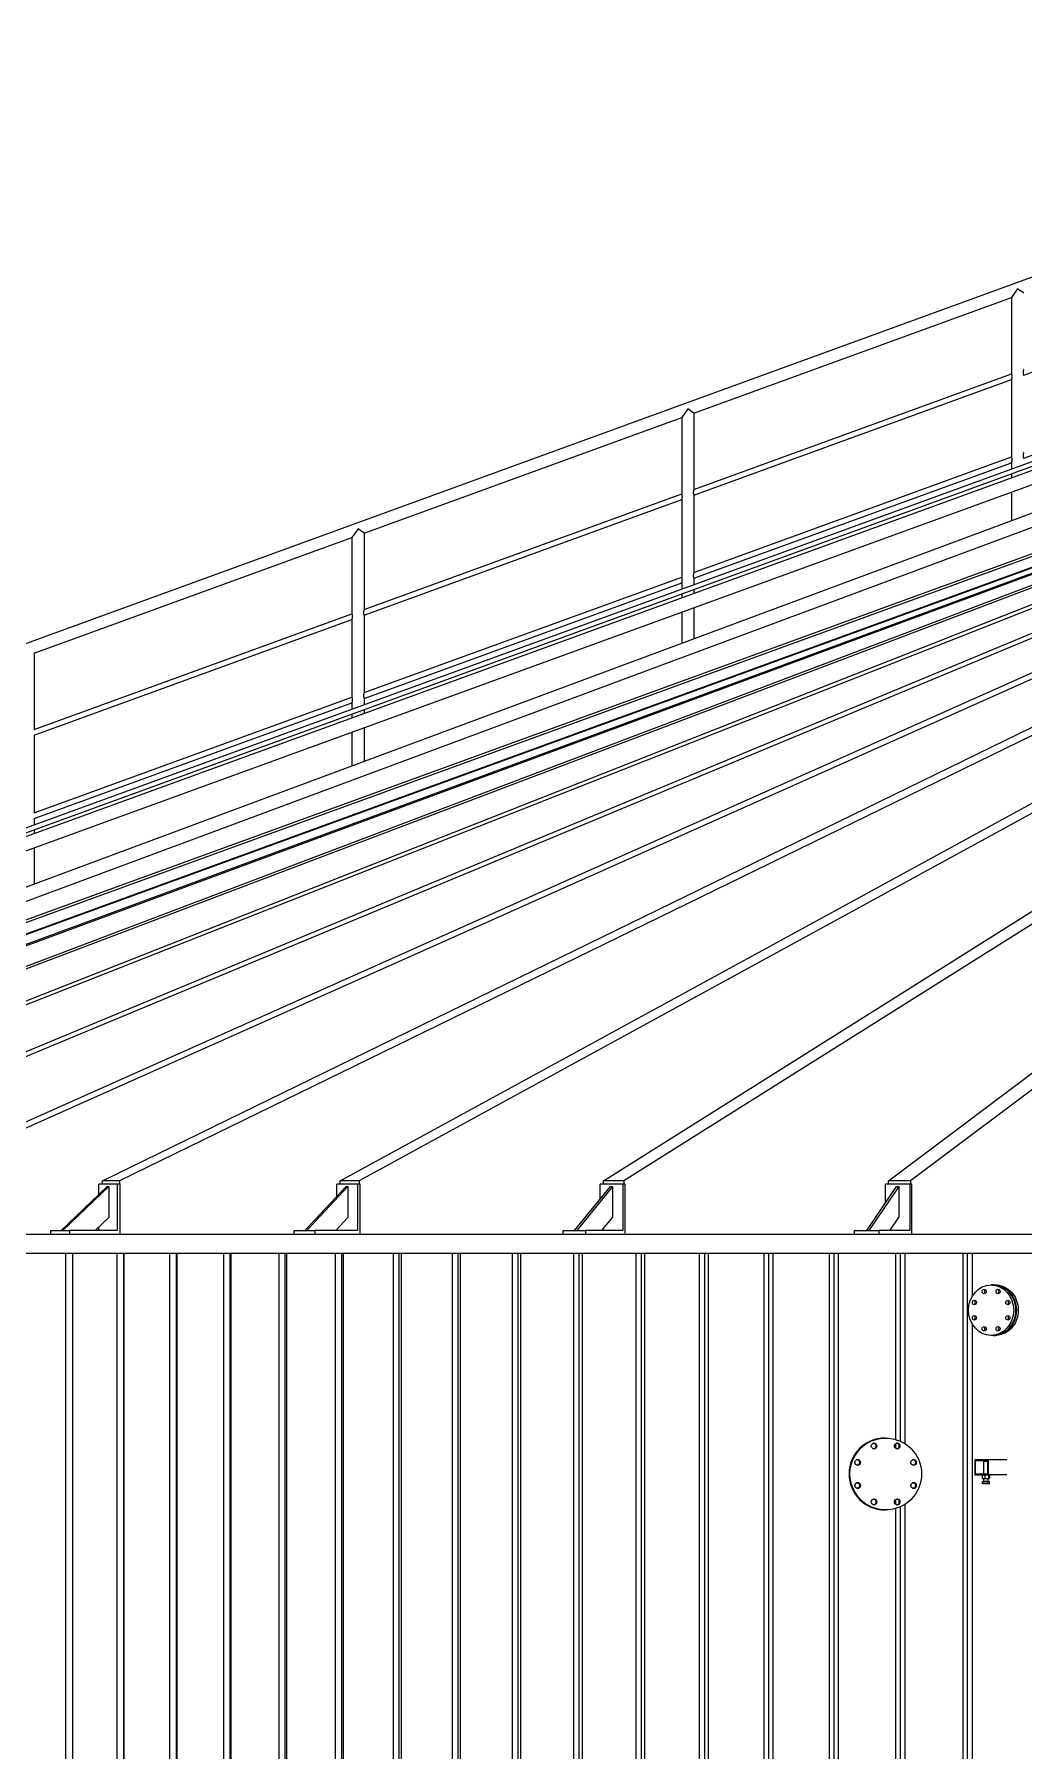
# Model space of a CAD drawing. Header units: millimetres. Extents: x 0 to 118900, y 0 to 84100.
# Drawn here: x 45974 to 49900, y 72588 to 79399 of the extents above; entities that cross this region are included whole.
import ezdxf

# ---------------------------------------------------------------- set-up
doc = ezdxf.new("R2010")
doc.units = ezdxf.units.MM
doc.header["$LTSCALE"] = 100
doc.layers.add('Visible', color=7, linetype='Continuous', lineweight=25)

msp = doc.modelspace()

# ---------------------------------------------------------------- linework, layer by layer
at = {"layer": 'Visible'}
for p, q in [((43269.68, 76010.34), (52579.65, 79398.89)), ((43572.42, 75388.32), (52658.96, 78695.55)), ((43578.58, 75371.4), (52703.4, 78692.57)), ((43674.33, 75391.35), (52493.15, 78601.14)), ((43692.8, 75340.61), (52511.61, 78550.4)), ((52574.05, 78479.47), (43611.89, 75149.54)), ((49900.36, 78046.67), (51160.93, 78505.48)), ((52574.05, 78422.93), (43611.89, 75093)), ((48591.49, 77895.92), (49852.06, 78354.73)), ((49876.21, 78389.22), (49852.06, 78354.73)), ((49852.06, 78354.73), (49852.06, 78051.76)), ((49900.36, 78372.31), (49876.21, 78389.22)), ((43611.89, 75037.91), (52567.91, 78297.63)), ((43611.89, 75027.27), (52573.12, 78288.89)), ((52579.07, 78248.44), (43611.89, 74979.53)), ((43611.89, 74979.51), (52579.07, 78248.44)), ((52579.56, 78246.58), (43611.89, 74977.46)), ((52597.37, 78211.97), (43721.16, 74849.85)), ((43723.1, 74968.86), (52581.75, 78239.38)), ((52583.76, 78233.94), (43739.85, 74968.86)), ((43893.38, 74925.57), (52590.95, 78220.03)), ((46244.54, 74849.01), (53102.84, 78196.9)), ((53174.19, 78199.2), (46311.18, 74849.01)), ((47188.2, 74849.01), (53321.3, 78199.2)), ((53395.87, 78199.2), (47262.77, 74849.01)), ((48232.47, 74849.01), (53558.52, 78199.2)), ((53640.08, 78199.2), (48314.03, 74849.01)), ((49364.2, 74849.01), (53816.23, 78199.2)), ((53903.76, 78199.2), (49451.72, 74849.01)), ((49900.36, 77716.67), (51160.93, 78175.48)), ((44128.63, 74849.01), (52426.01, 78117.9)), ((48591.49, 77592.95), (49852.06, 78051.76)), ((52200.23, 78013.87), (44166.9, 74849.01)), ((48591.49, 77570.29), (49852.06, 78029.09)), ((49852.06, 78029.09), (49852.06, 77721.76)), ((47282.63, 77419.53), (48543.19, 77878.34)), ((48567.34, 77912.83), (48543.19, 77878.34)), ((48543.19, 77878.34), (48543.19, 77575.37)), ((48591.49, 77895.92), (48567.34, 77912.83)), ((48591.49, 77895.92), (48591.49, 77592.95)), ((48591.49, 77262.95), (49852.06, 77721.76)), ((48591.49, 77240.29), (49852.06, 77699.09)), ((49852.06, 77699.09), (49852.06, 77673.92)), ((49852.06, 77654.76), (49852.06, 77639.86)), ((44705.07, 74849.01), (51399.87, 77633.18)), ((51397.91, 77612.25), (44753.45, 74849.01)), ((47282.63, 77116.56), (48543.19, 77575.37)), ((49852.06, 77582.4), (49852.06, 77468.1)), ((45413.35, 74849.01), (51419.79, 77529.67)), ((47282.63, 77093.9), (48543.19, 77552.71)), ((48543.19, 77552.71), (48543.19, 77245.37)), ((48591.49, 77570.29), (48591.49, 77262.95)), ((51276.86, 77440.05), (45471.22, 74849.01)), ((45973.76, 76943.14), (47234.33, 77401.95)), ((47258.48, 77436.44), (47234.33, 77401.95)), ((47234.33, 77401.95), (47234.33, 77098.98)), ((47282.63, 77419.53), (47258.48, 77436.44)), ((47282.63, 77419.53), (47282.63, 77116.56)), ((47282.63, 76786.56), (48543.19, 77245.37)), ((48591.49, 77240.29), (48591.49, 77215.11)), ((47282.63, 76763.9), (48543.19, 77222.71)), ((48543.19, 77222.71), (48543.19, 77197.53)), ((48543.19, 77178.37), (48543.19, 77163.48)), ((48591.49, 77195.95), (48591.49, 77181.06)), ((45973.76, 76640.18), (47234.33, 77098.98)), ((48543.19, 77106.01), (48543.19, 76981.79)), ((48591.49, 77123.59), (48591.49, 76999.73)), ((45973.76, 76617.51), (47234.33, 77076.32)), ((47234.33, 77076.32), (47234.33, 76768.98)), ((47282.63, 77093.9), (47282.63, 76786.56)), ((45973.76, 76943.14), (45973.76, 76640.18)), ((45973.76, 76310.18), (47234.33, 76768.98)), ((47282.63, 76763.9), (47282.63, 76738.72)), ((45973.76, 76287.51), (47234.33, 76746.32)), ((47234.33, 76746.32), (47234.33, 76721.14)), ((47234.33, 76701.99), (47234.33, 76687.09)), ((47282.63, 76719.57), (47282.63, 76704.67)), ((47234.33, 76629.62), (47234.33, 76495.47)), ((47282.63, 76647.2), (47282.63, 76513.42)), ((45973.76, 76617.51), (45973.76, 76310.18)), ((45973.76, 76287.51), (45973.76, 76262.33)), ((45973.76, 76243.18), (45973.76, 76228.28)), ((45973.76, 76170.81), (45973.76, 76027.1)), ((46079.92, 74652.18), (46262.6, 74827.18)), ((46269.26, 74827.18), (46086.59, 74652.18)), ((46302.58, 74836.18), (46229.28, 74836.18)), ((46229.28, 74795.26), (46229.28, 74836.18)), ((46311.18, 74849.01), (46244.54, 74849.01)), ((46244.54, 74836.18), (46244.54, 74849.01)), ((46262.6, 74827.18), (46269.26, 74827.18)), ((46269.26, 74827.18), (46269.26, 74704.29)), ((46314.51, 74836.18), (46302.58, 74836.18)), ((46302.58, 74836.18), (46302.58, 74652.18)), ((46311.18, 74849.01), (46311.18, 74836.18)), ((46314.51, 74641.9), (46314.51, 74836.18)), ((47047.85, 74652.18), (47211.1, 74827.18)), ((47218.55, 74827.18), (47055.31, 74652.18)), ((47255.84, 74836.18), (47173.81, 74836.18)), ((47173.81, 74787.21), (47173.81, 74836.18)), ((47262.77, 74849.01), (47188.2, 74849.01)), ((47188.2, 74836.18), (47188.2, 74849.01)), ((47211.1, 74827.18), (47218.55, 74827.18)), ((47218.55, 74827.18), (47218.55, 74704.29)), ((47266.5, 74836.18), (47255.84, 74836.18)), ((47255.84, 74836.18), (47255.84, 74652.18)), ((47262.77, 74849.01), (47262.77, 74836.18)), ((47266.5, 74641.9), (47266.5, 74836.18)), ((48118.14, 74652.18), (48259.91, 74827.18)), ((48268.07, 74827.18), (48126.3, 74652.18)), ((48308.85, 74836.18), (48219.13, 74836.18)), ((48219.13, 74776.84), (48219.13, 74836.18)), ((48314.03, 74849.01), (48232.47, 74849.01)), ((48232.47, 74836.18), (48232.47, 74849.01)), ((48259.91, 74827.18), (48268.07, 74827.18)), ((48268.07, 74827.18), (48268.07, 74704.29)), ((48318.1, 74836.18), (48308.85, 74836.18)), ((48308.85, 74836.18), (48308.85, 74652.18)), ((48314.03, 74849.01), (48314.03, 74836.18)), ((48318.1, 74641.9), (48318.1, 74836.18)), ((49277.34, 74652.18), (49395.85, 74827.18)), ((49404.6, 74827.18), (49286.1, 74652.18)), ((49448.36, 74836.18), (49352.08, 74836.18)), ((49352.08, 74762.55), (49352.08, 74836.18)), ((49451.72, 74849.01), (49364.2, 74849.01)), ((49364.2, 74836.18), (49364.2, 74849.01)), ((49395.85, 74827.18), (49404.6, 74827.18)), ((49404.6, 74827.18), (49404.6, 74704.29)), ((49456.1, 74836.18), (49448.36, 74836.18)), ((49448.36, 74836.18), (49448.36, 74652.18)), ((49451.72, 74849.01), (49451.72, 74836.18)), ((49456.1, 74641.9), (49456.1, 74836.18)), ((46039.89, 74652.18), (46113.2, 74652.18)), ((46039.89, 74636.18), (46039.89, 74652.18)), ((46302.58, 74652.18), (46113.2, 74652.18)), ((46113.2, 74652.18), (46113.2, 74636.18)), ((46214.87, 74652.18), (46269.26, 74704.29)), ((46229.28, 74652.18), (46229.28, 74665.98)), ((47004.57, 74652.18), (47086.6, 74652.18)), ((47004.57, 74636.18), (47004.57, 74652.18)), ((47255.84, 74652.18), (47086.6, 74652.18)), ((47086.6, 74652.18), (47086.6, 74636.18)), ((47169.94, 74652.18), (47218.55, 74704.29)), ((47173.81, 74652.18), (47173.81, 74656.33)), ((48072.16, 74652.18), (48161.87, 74652.18)), ((48072.16, 74636.18), (48072.16, 74652.18)), ((48308.85, 74652.18), (48161.87, 74652.18)), ((48161.87, 74652.18), (48161.87, 74636.18)), ((48225.85, 74652.18), (48268.07, 74704.29)), ((49229.23, 74652.18), (49325.51, 74652.18)), ((49229.23, 74636.18), (49229.23, 74652.18)), ((49448.36, 74652.18), (49325.51, 74652.18)), ((49325.51, 74652.18), (49325.51, 74636.18)), ((49369.31, 74652.18), (49404.6, 74704.29)), ((46039.89, 74636.18), (45254.02, 74636.18)), ((46113.2, 74636.18), (46039.89, 74636.18)), ((46113.2, 74636.18), (46113.29, 74636.18)), ((47004.57, 74636.18), (46113.29, 74636.18)), ((47086.6, 74636.18), (47004.57, 74636.18)), ((47086.6, 74636.18), (47086.68, 74636.18)), ((48072.16, 74636.18), (47086.68, 74636.18)), ((48161.87, 74636.18), (48072.16, 74636.18)), ((48161.87, 74636.18), (48161.94, 74636.18)), ((49229.23, 74636.18), (48161.94, 74636.18)), ((49325.51, 74636.18), (49229.23, 74636.18)), ((49325.51, 74636.18), (49325.57, 74636.18)), ((50461.23, 74636.18), (49325.57, 74636.18)), ((67407.91, 74561.18), (43611.89, 74561.18)), ((46098.72, 52945.68), (46098.72, 74561.18)), ((46124.79, 74561.18), (46124.79, 52945.68)), ((46125.41, 74561.18), (46125.41, 52945.68)), ((46302.24, 52945.68), (46302.24, 74561.18)), ((46327.72, 74561.18), (46327.72, 52945.68)), ((46329.66, 74561.18), (46329.66, 52945.68)), ((46511.19, 52899.68), (46511.19, 74561.18)), ((46536.07, 74561.18), (46536.07, 52899.68)), ((46539.32, 74561.18), (46539.32, 52899.68)), ((46725.44, 52899.68), (46725.44, 74561.18)), ((46749.71, 74561.18), (46749.71, 52899.68)), ((46754.27, 74561.18), (46754.27, 52899.68)), ((46944.88, 52899.68), (46944.88, 74561.18)), ((46968.52, 74561.18), (46968.52, 52899.68)), ((46974.38, 74561.18), (46974.38, 52899.68)), ((47169.36, 52899.68), (47169.36, 74561.18)), ((47192.35, 74561.18), (47192.35, 52899.68)), ((47199.52, 74561.18), (47199.52, 52899.68)), ((47398.75, 52899.68), (47398.75, 74561.18)), ((47421.08, 74561.18), (47421.08, 52899.68)), ((47429.55, 74561.18), (47429.55, 52899.68)), ((47632.9, 52899.68), (47632.9, 74561.18)), ((47654.56, 74561.18), (47654.56, 52899.68)), ((47664.33, 74561.18), (47664.33, 52899.68)), ((47871.68, 52899.68), (47871.68, 74561.18)), ((47892.65, 74561.18), (47892.65, 52899.68)), ((47903.7, 74561.18), (47903.7, 52899.68)), ((48114.93, 52899.68), (48114.93, 74561.18)), ((48135.2, 74561.18), (48135.2, 52899.68)), ((48147.54, 74561.18), (48147.54, 52899.68)), ((48362.51, 52899.68), (48362.51, 74561.18)), ((48382.07, 74561.18), (48382.07, 52899.68)), ((48395.68, 74561.18), (48395.68, 52899.68)), ((48614.27, 52899.68), (48614.27, 74561.18)), ((48633.1, 74561.18), (48633.1, 52899.68)), ((48647.98, 74561.18), (48647.98, 52899.68)), ((48870.05, 52899.68), (48870.05, 74561.18)), ((48888.14, 74561.18), (48888.14, 52899.68)), ((48904.28, 74561.18), (48904.28, 52899.68)), ((49129.69, 52899.68), (49129.69, 74561.18)), ((49147.04, 74561.18), (49147.04, 52899.68)), ((49164.43, 74561.18), (49164.43, 52899.68)), ((49393.04, 73822.77), (49393.04, 74561.18)), ((49409.64, 74561.18), (49409.64, 73816.7)), ((49428.26, 74561.18), (49428.26, 73806.84)), ((49659.94, 69761.27), (49659.94, 74561.18)), ((49675.77, 74561.18), (49675.77, 69765.68)), ((49695.62, 74561.18), (49695.62, 74390.12)), ((49780, 74436.18), (49771.17, 74436.18)), ((49783.09, 74436.18), (49788.17, 74436.18)), ((49695.62, 74282.24), (49695.62, 69765.68)), ((49780, 74236.18), (49771.17, 74236.18)), ((49783.09, 74236.18), (49788.17, 74236.18)), ((49349.85, 73828.68), (49349.69, 73828.68)), ((49350.02, 73828.68), (49349.87, 73828.68)), ((49351.98, 73828.68), (49351.64, 73828.68)), ((49352.17, 73828.68), (49352.45, 73828.68)), ((49393.04, 73787.42), (49393.04, 73806.67)), ((49706.29, 73740.68), (49706.29, 73684.68)), ((49758.33, 73742.68), (49708.08, 73742.68)), ((49708.98, 73739.68), (49757.43, 73739.68)), ((49708.98, 73685.68), (49708.98, 73739.68)), ((49743.86, 73736.68), (49742.86, 73735.68)), ((49757.43, 73735.68), (49742.86, 73735.68)), ((49742.86, 73685.68), (49742.86, 73735.68)), ((49757.43, 73736.68), (49743.86, 73736.68)), ((49757.43, 73739.68), (49757.43, 73685.68)), ((49833.83, 73742.68), (49758.33, 73742.68)), ((49760.12, 73684.68), (49760.12, 73740.68)), ((49708.08, 73682.68), (49758.33, 73682.68)), ((49757.43, 73685.68), (49708.98, 73685.68)), ((49737.05, 73655.88), (49740.03, 73655.88)), ((49737.05, 73647.35), (49737.05, 73655.88)), ((49737.36, 73668.85), (49737.36, 73682)), ((49738.86, 73646.68), (49737.57, 73647.15)), ((49738.86, 73682.68), (49738.31, 73682.48)), ((49738.86, 73668.18), (49738.31, 73668.38)), ((49738.86, 73668.18), (49742.07, 73668.18)), ((49762.86, 73656.68), (49738.86, 73656.68)), ((49738.86, 73655.88), (49738.86, 73656.68)), ((49740.03, 73646.68), (49738.86, 73646.68)), ((49740.03, 73655.88), (49743, 73655.88)), ((49749.91, 73646.68), (49740.03, 73646.68)), ((49742.07, 73668.18), (49753.54, 73668.18)), ((49742.86, 73656.68), (49742.86, 73668.18)), ((49743, 73647.35), (49743, 73655.88)), ((49743, 73655.88), (49749.91, 73655.88)), ((49746.79, 73682), (49746.79, 73668.85)), ((49749.91, 73655.88), (49756.82, 73655.88)), ((49760.75, 73646.68), (49749.91, 73646.68)), ((49753.54, 73668.18), (49762.33, 73668.18)), ((49756.82, 73655.88), (49760.75, 73655.88)), ((49756.82, 73647.35), (49756.82, 73655.88)), ((49833.83, 73682.68), (49758.33, 73682.68)), ((49758.86, 73656.68), (49758.86, 73668.18)), ((49760.3, 73682), (49760.3, 73668.85)), ((49760.75, 73655.88), (49764.68, 73655.88)), ((49762.86, 73646.68), (49760.75, 73646.68)), ((49762.33, 73668.18), (49762.86, 73668.18)), ((49762.86, 73682.68), (49763.42, 73682.48)), ((49762.86, 73668.18), (49763.42, 73668.38)), ((49762.86, 73655.88), (49762.86, 73656.68)), ((49762.86, 73646.68), (49764.15, 73647.15)), ((49764.37, 73682), (49764.37, 73668.85)), ((49764.68, 73647.35), (49764.68, 73655.88)), ((49393.04, 73565.69), (49393.04, 73584.94)), ((49428.26, 73565.52), (49428.26, 70516.18)), ((49349.85, 73543.68), (49349.69, 73543.68)), ((49350.02, 73543.68), (49349.87, 73543.68)), ((49351.98, 73543.68), (49351.64, 73543.68)), ((49352.17, 73543.68), (49352.45, 73543.68)), ((49393.04, 70516.18), (49393.04, 73549.58)), ((49409.64, 73555.66), (49409.64, 70516.18))]:
    msp.add_line(p, q, dxfattribs=at)
for centre in [(49398.37, 73797.04), (49241.59, 73732.1), (49463.31, 73640.26), (49306.53, 73575.31)]:
    msp.add_circle(centre, 11, dxfattribs=at)
for centre, major_axis, ratio in [((49771.17, 74336.18), (0, 100), 0.8972799), ((49704.85, 74366.79), (0, 9), 0.8972799), ((49743.7, 74410.09), (0, 9), 0.8972799), ((49798.64, 74410.09), (0, 9), 0.8972799), ((49837.49, 74366.79), (0, 9), 0.8972799), ((49704.85, 74305.56), (0, -9), 0.8972799), ((49837.49, 74305.56), (0, -9), 0.8972799), ((49743.7, 74262.27), (0, -9), 0.8972799), ((49798.64, 74262.27), (0, -9), 0.8972799), ((49352.45, 73686.18), (0, 142.5), 0.99992), ((49306.53, 73797.04), (0, 11), 0.99992), ((49463.31, 73732.1), (0, 11), 0.99992), ((49241.59, 73640.26), (0, -11), 0.99992), ((49398.37, 73575.31), (0, -11), 0.99992)]:
    msp.add_ellipse(centre, major_axis=major_axis, ratio=ratio, dxfattribs=at)
for centre, major_axis, ratio, start_param, end_param in [((49713.68, 74366.79), (0, -9), 0.8972799, 3.7199716, 5.7048064), ((49752.53, 74410.09), (0, -9), 0.8972799, 3.7199716, 5.7048064), ((49780, 74336.18), (0, -100), 0.8972799, 0, 3.1415927), ((49783.09, 74336.18), (0, 100), 0.8972799, 3.1243718, 6.3004062), ((49807.47, 74410.09), (0, -9), 0.8972799, 3.7199716, 5.7048064), ((49846.32, 74366.79), (0, -9), 0.8972799, 3.7199716, 5.7048064), ((49713.68, 74305.56), (0, -9), 0.8972799, 3.7199716, 5.7048064), ((49846.32, 74305.56), (0, -9), 0.8972799, 3.7199716, 5.7048064), ((49752.53, 74262.27), (0, -9), 0.8972799, 3.7199716, 5.7048064), ((49807.47, 74262.27), (0, -9), 0.8972799, 3.7199716, 5.7048064), ((49349.69, 73686.18), (0, -142.5), 0.99992, 3.1415927, 6.2831853), ((49349.85, 73686.18), (0, -142.5), 0.99992, 3.1414151, 6.2833628), ((49349.87, 73686.18), (0, -142.5), 0.99992, 3.1415927, 6.2831853), ((49350.02, 73686.18), (0, -142.5), 0.99992, 3.1359121, 6.2888659), ((49351.64, 73686.18), (0, 142.5), 0.99992, 0, 3.1415927), ((49351.98, 73686.18), (0, 142.5), 0.99992, 6.2825196, 9.4254436), ((49352.17, 73686.18), (0, 142.5), 0.99992, 0, 3.1415927), ((49305.82, 73797.04), (0, 10.75), 0.99992, 2.8115077, 6.6132702), ((49305.72, 73797.04), (0, -10.75), 0.99992, 0.0047063, 3.1368864), ((49303.95, 73797.04), (0, -11), 0.99992, 0.2218844, 2.9197082), ((49306.25, 73797.04), (0, -11), 0.99992, 0.0126484, 3.1289443), ((49304.1, 73797.04), (0, 11), 0.99992, 3.3698239, 6.054954), ((49349.85, 73686.18), (0, 109), 0.99992, 0.3884704, 0.3965382), ((49397.66, 73797.04), (0, 10.75), 0.99992, 2.8115077, 6.6132702), ((49397.56, 73797.04), (0, -10.75), 0.99992, 0.0047063, 3.1368864), ((49395.79, 73797.04), (0, -11), 0.99992, 0.2218844, 2.9197082), ((49398.09, 73797.04), (0, -11), 0.99992, 0.0126484, 3.1289443), ((49395.94, 73797.04), (0, 11), 0.99992, 3.3698239, 6.054954), ((49240.89, 73732.1), (0, 10.75), 0.99992, 2.8115077, 6.6132702), ((49240.78, 73732.1), (0, -10.75), 0.99992, 0.0047063, 3.1368864), ((49239.01, 73732.1), (0, -11), 0.99992, 0.2218844, 2.9197082), ((49241.32, 73732.1), (0, -11), 0.99992, 0.0126484, 3.1289443), ((49239.17, 73732.1), (0, 11), 0.99992, 3.3698239, 6.054954), ((49349.85, 73686.18), (0, 109), 0.99992, 1.1717497, 1.1842834), ((49462.6, 73732.1), (0, 10.75), 0.99992, 2.8115077, 6.6132702), ((49462.5, 73732.1), (0, -10.75), 0.99992, 0.0047063, 3.1368864), ((49460.73, 73732.1), (0, -11), 0.99992, 0.2218844, 2.9197082), ((49463.03, 73732.1), (0, -11), 0.99992, 0.0126484, 3.1289443), ((49460.88, 73732.1), (0, 11), 0.99992, 3.3698239, 6.054954), ((49708.08, 73740.68), (0, 2), 0.8972799, 0, 1.5707963), ((49758.33, 73740.68), (0, 2), 0.8972799, 4.712389, 6.2831853), ((49240.89, 73640.26), (0, 10.75), 0.99992, 2.8115077, 6.6132702), ((49240.78, 73640.26), (0, -10.75), 0.99992, 0.0047063, 3.1368864), ((49239.01, 73640.26), (0, -11), 0.99992, 0.2218844, 2.9197082), ((49241.32, 73640.26), (0, -11), 0.99992, 0.0126484, 3.1289443), ((49239.17, 73640.26), (0, 11), 0.99992, 3.3698239, 6.054954), ((49349.85, 73686.18), (0, 109), 0.99992, 1.9573092, 1.969843), ((49462.6, 73640.26), (0, 10.75), 0.99992, 2.8115077, 6.6132702), ((49462.5, 73640.26), (0, -10.75), 0.99992, 0.0047063, 3.1368864), ((49460.73, 73640.26), (0, -11), 0.99992, 0.2218844, 2.9197082), ((49463.03, 73640.26), (0, -11), 0.99992, 0.0126484, 3.1289443), ((49460.88, 73640.26), (0, 11), 0.99992, 3.3698239, 6.054954), ((49708.08, 73684.68), (0, -2), 0.8972799, 4.712389, 6.2831853), ((49758.33, 73684.68), (0, -2), 0.8972799, 0, 1.5707963), ((49305.82, 73575.31), (0, 10.75), 0.99992, 2.8115077, 6.6132702), ((49305.72, 73575.31), (0, -10.75), 0.99992, 0.0047063, 3.1368864), ((49303.95, 73575.31), (0, -11), 0.99992, 0.2218844, 2.9197082), ((49306.25, 73575.31), (0, -11), 0.99992, 0.0126484, 3.1289443), ((49304.1, 73575.31), (0, 11), 0.99992, 3.3698239, 6.054954), ((49349.85, 73686.18), (0, -109), 0.99992, 5.8866471, 5.8947149), ((49397.66, 73575.31), (0, 10.75), 0.99992, 2.8115077, 6.6132702), ((49397.56, 73575.31), (0, -10.75), 0.99992, 0.0047063, 3.1368864), ((49395.79, 73575.31), (0, -11), 0.99992, 0.2218844, 2.9197082), ((49398.09, 73575.31), (0, -11), 0.99992, 0.0126484, 3.1289443), ((49395.94, 73575.31), (0, 11), 0.99992, 3.3698239, 6.054954)]:
    msp.add_ellipse(centre, major_axis=major_axis, ratio=ratio, start_param=start_param, end_param=end_param, dxfattribs=at)
for points, knots in [([(49854.53, 78041.33), (49854.53, 78042.01), (49854.51, 78042.71), (49854.38, 78044.1), (49854.29, 78044.79), (49853.93, 78046.76), (49853.59, 78047.94), (49852.96, 78049.75), (49852.64, 78050.52), (49852.18, 78051.52), (49852.06, 78051.76), (49852.06, 78051.76)], [0, 0, 0, 0, 0.2039572, 0.2039572, 0.4079143, 0.4079143, 0.8158287, 0.8158287, 1.2193807, 1.2193807, 1.6229327, 1.6229327, 1.6229327, 1.6229327]), ([(49900.36, 78069.34), (49900.36, 78069.34), (49900.33, 78069.25), (49900.2, 78068.9), (49900.11, 78068.63), (49899.76, 78067.6), (49899.44, 78066.61), (49898.84, 78064.44), (49898.51, 78063.08), (49898.03, 78060.15), (49897.88, 78058.59), (49897.88, 78057.11)], [4.9876688, 4.9876688, 4.9876688, 4.9876688, 5.2012732, 5.2012732, 5.4148777, 5.4148777, 5.8420866, 5.8420866, 6.285762, 6.285762, 6.7294373, 6.7294373, 6.7294373, 6.7294373]), ([(49897.88, 78057.11), (49897.88, 78056.42), (49897.91, 78055.72), (49898.04, 78054.32), (49898.13, 78053.62), (49898.49, 78051.65), (49898.84, 78050.47), (49899.47, 78048.66), (49899.79, 78047.91), (49900.24, 78046.91), (49900.36, 78046.67), (49900.36, 78046.67)], [0, 0, 0, 0, 0.2050325, 0.2050325, 0.4100651, 0.4100651, 0.8201302, 0.8201302, 1.2215401, 1.2215401, 1.6229501, 1.6229501, 1.6229501, 1.6229501]), ([(49852.06, 78029.09), (49852.06, 78029.09), (49852.09, 78029.18), (49852.22, 78029.53), (49852.31, 78029.8), (49852.65, 78030.81), (49852.97, 78031.79), (49853.57, 78033.96), (49853.9, 78035.33), (49854.39, 78038.27), (49854.53, 78039.84), (49854.53, 78041.33)], [4.9875491, 4.9875491, 4.9875491, 4.9875491, 5.1999432, 5.1999432, 5.4123373, 5.4123373, 5.8371254, 5.8371254, 6.2831791, 6.2831791, 6.7292328, 6.7292328, 6.7292328, 6.7292328]), ([(49854.53, 77711.33), (49854.53, 77712.01), (49854.51, 77712.71), (49854.38, 77714.1), (49854.29, 77714.79), (49853.93, 77716.76), (49853.59, 77717.94), (49852.96, 77719.75), (49852.64, 77720.52), (49852.18, 77721.52), (49852.06, 77721.76), (49852.06, 77721.76)], [0, 0, 0, 0, 0.2039572, 0.2039572, 0.4079143, 0.4079143, 0.8158287, 0.8158287, 1.2193807, 1.2193807, 1.6229327, 1.6229327, 1.6229327, 1.6229327]), ([(49852.06, 77699.09), (49852.06, 77699.09), (49852.09, 77699.18), (49852.22, 77699.53), (49852.31, 77699.8), (49852.65, 77700.81), (49852.97, 77701.79), (49853.57, 77703.96), (49853.9, 77705.33), (49854.39, 77708.27), (49854.53, 77709.84), (49854.53, 77711.33)], [4.9875491, 4.9875491, 4.9875491, 4.9875491, 5.1999432, 5.1999432, 5.4123373, 5.4123373, 5.8371254, 5.8371254, 6.2831791, 6.2831791, 6.7292328, 6.7292328, 6.7292328, 6.7292328]), ([(49900.36, 77739.34), (49900.36, 77739.34), (49900.33, 77739.25), (49900.2, 77738.9), (49900.11, 77738.63), (49899.76, 77737.6), (49899.44, 77736.61), (49898.84, 77734.44), (49898.51, 77733.08), (49898.03, 77730.15), (49897.88, 77728.59), (49897.88, 77727.11)], [4.9876688, 4.9876688, 4.9876688, 4.9876688, 5.2012732, 5.2012732, 5.4148777, 5.4148777, 5.8420866, 5.8420866, 6.285762, 6.285762, 6.7294373, 6.7294373, 6.7294373, 6.7294373]), ([(49897.88, 77727.11), (49897.88, 77726.42), (49897.91, 77725.72), (49898.04, 77724.32), (49898.13, 77723.62), (49898.49, 77721.65), (49898.84, 77720.47), (49899.47, 77718.66), (49899.79, 77717.91), (49900.24, 77716.91), (49900.36, 77716.67), (49900.36, 77716.67)], [0, 0, 0, 0, 0.2050325, 0.2050325, 0.4100651, 0.4100651, 0.8201302, 0.8201302, 1.2215401, 1.2215401, 1.6229501, 1.6229501, 1.6229501, 1.6229501]), ([(48545.67, 77564.94), (48545.67, 77565.62), (48545.64, 77566.33), (48545.51, 77567.73), (48545.42, 77568.42), (48545.06, 77570.4), (48544.71, 77571.58), (48544.09, 77573.39), (48543.76, 77574.14), (48543.32, 77575.13), (48543.19, 77575.37), (48543.19, 77575.37)], [0, 0, 0, 0, 0.2050325, 0.2050325, 0.4100651, 0.4100651, 0.8201302, 0.8201302, 1.2215401, 1.2215401, 1.6229501, 1.6229501, 1.6229501, 1.6229501]), ([(48591.49, 77592.95), (48591.49, 77592.95), (48591.46, 77592.86), (48591.34, 77592.51), (48591.24, 77592.25), (48590.9, 77591.23), (48590.58, 77590.25), (48589.98, 77588.08), (48589.65, 77586.72), (48589.16, 77583.78), (48589.02, 77582.2), (48589.02, 77580.72)], [4.9881595, 4.9881595, 4.9881595, 4.9881595, 5.2005535, 5.2005535, 5.4129476, 5.4129476, 5.8377358, 5.8377358, 6.2837895, 6.2837895, 6.7298432, 6.7298432, 6.7298432, 6.7298432]), ([(48589.02, 77580.72), (48589.02, 77580.01), (48589.05, 77579.28), (48589.18, 77577.84), (48589.28, 77577.12), (48589.67, 77575.1), (48590.03, 77573.9), (48590.65, 77572.14), (48590.96, 77571.44), (48591.38, 77570.51), (48591.49, 77570.29), (48591.49, 77570.29)], [0, 0, 0, 0, 0.2122885, 0.2122885, 0.424577, 0.424577, 0.8491541, 0.8491541, 1.236196, 1.236196, 1.6232379, 1.6232379, 1.6232379, 1.6232379]), ([(48543.19, 77552.71), (48543.19, 77552.71), (48543.22, 77552.79), (48543.34, 77553.12), (48543.43, 77553.36), (48543.75, 77554.31), (48544.05, 77555.23), (48544.65, 77557.35), (48545, 77558.75), (48545.51, 77561.77), (48545.67, 77563.4), (48545.67, 77564.94)], [4.9872016, 4.9872016, 4.9872016, 4.9872016, 5.1914895, 5.1914895, 5.3957773, 5.3957773, 5.804353, 5.804353, 6.266428, 6.266428, 6.728503, 6.728503, 6.728503, 6.728503]), ([(48545.67, 77234.94), (48545.67, 77235.62), (48545.64, 77236.33), (48545.51, 77237.73), (48545.42, 77238.42), (48545.06, 77240.4), (48544.71, 77241.58), (48544.09, 77243.39), (48543.76, 77244.14), (48543.32, 77245.13), (48543.19, 77245.37), (48543.19, 77245.37)], [0, 0, 0, 0, 0.2050325, 0.2050325, 0.4100651, 0.4100651, 0.8201302, 0.8201302, 1.2215401, 1.2215401, 1.6229501, 1.6229501, 1.6229501, 1.6229501]), ([(48543.19, 77222.71), (48543.19, 77222.71), (48543.22, 77222.79), (48543.34, 77223.12), (48543.43, 77223.36), (48543.75, 77224.31), (48544.05, 77225.23), (48544.65, 77227.35), (48545, 77228.75), (48545.51, 77231.77), (48545.67, 77233.4), (48545.67, 77234.94)], [4.9872016, 4.9872016, 4.9872016, 4.9872016, 5.1914895, 5.1914895, 5.3957773, 5.3957773, 5.804353, 5.804353, 6.266428, 6.266428, 6.728503, 6.728503, 6.728503, 6.728503]), ([(48591.49, 77262.95), (48591.49, 77262.95), (48591.46, 77262.86), (48591.34, 77262.51), (48591.24, 77262.25), (48590.9, 77261.23), (48590.58, 77260.25), (48589.98, 77258.08), (48589.65, 77256.72), (48589.16, 77253.78), (48589.02, 77252.2), (48589.02, 77250.72)], [4.9881595, 4.9881595, 4.9881595, 4.9881595, 5.2005535, 5.2005535, 5.4129476, 5.4129476, 5.8377358, 5.8377358, 6.2837895, 6.2837895, 6.7298432, 6.7298432, 6.7298432, 6.7298432]), ([(48589.02, 77250.72), (48589.02, 77250.01), (48589.05, 77249.28), (48589.18, 77247.84), (48589.28, 77247.12), (48589.67, 77245.1), (48590.03, 77243.9), (48590.65, 77242.14), (48590.96, 77241.44), (48591.38, 77240.51), (48591.49, 77240.29), (48591.49, 77240.29)], [0, 0, 0, 0, 0.2122885, 0.2122885, 0.424577, 0.424577, 0.8491541, 0.8491541, 1.236196, 1.236196, 1.6232379, 1.6232379, 1.6232379, 1.6232379]), ([(47236.8, 77088.55), (47236.8, 77089.24), (47236.77, 77089.94), (47236.65, 77091.34), (47236.55, 77092.03), (47236.19, 77094.01), (47235.85, 77095.19), (47235.22, 77097), (47234.9, 77097.75), (47234.45, 77098.74), (47234.33, 77098.98), (47234.33, 77098.98)], [0, 0, 0, 0, 0.2050325, 0.2050325, 0.4100651, 0.4100651, 0.8201302, 0.8201302, 1.2215401, 1.2215401, 1.6229501, 1.6229501, 1.6229501, 1.6229501]), ([(47282.63, 77116.56), (47282.63, 77116.56), (47282.6, 77116.48), (47282.47, 77116.12), (47282.38, 77115.86), (47282.03, 77114.85), (47281.72, 77113.86), (47281.12, 77111.7), (47280.78, 77110.33), (47280.3, 77107.39), (47280.15, 77105.82), (47280.15, 77104.33)], [4.9881595, 4.9881595, 4.9881595, 4.9881595, 5.2005535, 5.2005535, 5.4129476, 5.4129476, 5.8377358, 5.8377358, 6.2837895, 6.2837895, 6.7298432, 6.7298432, 6.7298432, 6.7298432]), ([(47280.15, 77104.33), (47280.15, 77103.62), (47280.18, 77102.89), (47280.32, 77101.45), (47280.42, 77100.73), (47280.8, 77098.71), (47281.16, 77097.51), (47281.79, 77095.75), (47282.09, 77095.05), (47282.51, 77094.12), (47282.63, 77093.9), (47282.63, 77093.9)], [0, 0, 0, 0, 0.2122885, 0.2122885, 0.424577, 0.424577, 0.8491541, 0.8491541, 1.236196, 1.236196, 1.6232379, 1.6232379, 1.6232379, 1.6232379]), ([(47234.33, 77076.32), (47234.33, 77076.32), (47234.36, 77076.4), (47234.47, 77076.73), (47234.56, 77076.97), (47234.88, 77077.92), (47235.18, 77078.84), (47235.78, 77080.96), (47236.13, 77082.36), (47236.65, 77085.38), (47236.8, 77087.01), (47236.8, 77088.55)], [4.9872016, 4.9872016, 4.9872016, 4.9872016, 5.1914895, 5.1914895, 5.3957773, 5.3957773, 5.804353, 5.804353, 6.266428, 6.266428, 6.728503, 6.728503, 6.728503, 6.728503]), ([(47236.8, 76758.55), (47236.8, 76759.24), (47236.77, 76759.94), (47236.65, 76761.34), (47236.55, 76762.03), (47236.19, 76764.01), (47235.85, 76765.19), (47235.22, 76767), (47234.9, 76767.75), (47234.45, 76768.74), (47234.33, 76768.98), (47234.33, 76768.98)], [0, 0, 0, 0, 0.2050325, 0.2050325, 0.4100651, 0.4100651, 0.8201302, 0.8201302, 1.2215401, 1.2215401, 1.6229501, 1.6229501, 1.6229501, 1.6229501]), ([(47234.33, 76746.32), (47234.33, 76746.32), (47234.36, 76746.4), (47234.47, 76746.73), (47234.56, 76746.97), (47234.88, 76747.92), (47235.18, 76748.84), (47235.78, 76750.96), (47236.13, 76752.36), (47236.65, 76755.38), (47236.8, 76757.01), (47236.8, 76758.55)], [4.9872016, 4.9872016, 4.9872016, 4.9872016, 5.1914895, 5.1914895, 5.3957773, 5.3957773, 5.804353, 5.804353, 6.266428, 6.266428, 6.728503, 6.728503, 6.728503, 6.728503]), ([(47282.63, 76786.56), (47282.63, 76786.56), (47282.6, 76786.48), (47282.47, 76786.12), (47282.38, 76785.86), (47282.03, 76784.85), (47281.72, 76783.86), (47281.12, 76781.7), (47280.78, 76780.33), (47280.3, 76777.39), (47280.15, 76775.82), (47280.15, 76774.33)], [4.9881595, 4.9881595, 4.9881595, 4.9881595, 5.2005535, 5.2005535, 5.4129476, 5.4129476, 5.8377358, 5.8377358, 6.2837895, 6.2837895, 6.7298432, 6.7298432, 6.7298432, 6.7298432]), ([(47280.15, 76774.33), (47280.15, 76773.62), (47280.18, 76772.89), (47280.32, 76771.45), (47280.42, 76770.73), (47280.8, 76768.71), (47281.16, 76767.51), (47281.79, 76765.75), (47282.09, 76765.05), (47282.51, 76764.12), (47282.63, 76763.9), (47282.63, 76763.9)], [0, 0, 0, 0, 0.2122885, 0.2122885, 0.424577, 0.424577, 0.8491541, 0.8491541, 1.236196, 1.236196, 1.6232379, 1.6232379, 1.6232379, 1.6232379]), ([(49788.17, 74436.18), (49797.74, 74436.18), (49807.32, 74434.49), (49825.52, 74427.89), (49834.14, 74422.98), (49849.61, 74410.42), (49856.44, 74402.74), (49867.61, 74385.37), (49871.92, 74375.66), (49877.59, 74355.21), (49878.92, 74344.47), (49878.45, 74323.04), (49876.65, 74312.36), (49870.06, 74292.17), (49865.28, 74282.66), (49853.25, 74265.81), (49846, 74258.47), (49829.79, 74246.72), (49820.85, 74242.3), (49803.89, 74237.32), (49796.03, 74236.18), (49788.17, 74236.18)], [4.712389, 4.712389, 4.712389, 4.712389, 5.0265529, 5.0265529, 5.3422749, 5.3422749, 5.6613968, 5.6613968, 5.9835964, 5.9835964, 6.3075511, 6.3075511, 6.6319891, 6.6319891, 6.9557648, 6.9557648, 7.2775569, 7.2775569, 7.5960777, 7.5960777, 7.8539816, 7.8539816, 7.8539816, 7.8539816])]:
    msp.add_open_spline(points, degree=3, knots=knots, dxfattribs=at)
for points, weights in [([(49740.03, 73646.68), (49738.65, 73646.68), (49737.05, 73647.35)], [1, 1.04818815859, 1.01981541865]), ([(49742.07, 73682.68), (49739.88, 73682.68), (49737.36, 73682)], [1, 1.11576506476, 1.15554960661]), ([(49737.36, 73682), (49737.86, 73682.31), (49738.31, 73682.48)], [1.15554960661, 1.13700460427, 1.10195035206]), ([(49737.36, 73668.85), (49739.88, 73668.18), (49742.07, 73668.18)], [1.15554960661, 1.11576506476, 1]), ([(49738.31, 73668.38), (49737.86, 73668.54), (49737.36, 73668.85)], [1.10195035206, 1.13700460427, 1.15554960661]), ([(49743, 73647.35), (49741.41, 73646.68), (49740.03, 73646.68)], [1.01981541865, 1.04818815859, 1]), ([(49746.79, 73682), (49744.26, 73682.68), (49742.07, 73682.68)], [1.15554960661, 1.11576506476, 1]), ([(49742.07, 73668.18), (49744.26, 73668.18), (49746.79, 73668.85)], [1, 1.11576506476, 1.15554960661]), ([(49749.91, 73646.68), (49746.7, 73646.68), (49743, 73647.35)], [1, 1.04818815859, 1.01981541865]), ([(49753.54, 73682.68), (49750.41, 73682.68), (49746.79, 73682)], [1, 1.11576506476, 1.15554960661]), ([(49746.79, 73668.85), (49750.41, 73668.18), (49753.54, 73668.18)], [1.15554960661, 1.11576506476, 1]), ([(49756.82, 73647.35), (49753.12, 73646.68), (49749.91, 73646.68)], [1.01981541865, 1.04818815859, 1]), ([(49760.3, 73682), (49756.68, 73682.68), (49753.54, 73682.68)], [1.15554960661, 1.11576506476, 1]), ([(49753.54, 73668.18), (49756.68, 73668.18), (49760.3, 73668.85)], [1, 1.11576506476, 1.15554960661]), ([(49760.75, 73646.68), (49758.92, 73646.68), (49756.82, 73647.35)], [1, 1.04818815859, 1.01981541865]), ([(49762.33, 73682.68), (49761.39, 73682.68), (49760.3, 73682)], [1, 1.11576506476, 1.15554960661]), ([(49760.3, 73668.85), (49761.39, 73668.18), (49762.33, 73668.18)], [1.15554960661, 1.11576506476, 1]), ([(49764.68, 73647.35), (49762.57, 73646.68), (49760.75, 73646.68)], [1.01981541865, 1.04818815859, 1]), ([(49764.37, 73682), (49763.28, 73682.68), (49762.33, 73682.68)], [1.15554960661, 1.11576506476, 1]), ([(49762.33, 73668.18), (49763.28, 73668.18), (49764.37, 73668.85)], [1, 1.11576506476, 1.15554960661]), ([(49764.15, 73647.15), (49764.41, 73647.24), (49764.68, 73647.35)], [1.02705168864, 1.02445886317, 1.01981541865])]:
    msp.add_rational_spline(points, weights, degree=2, dxfattribs=at)

doc.saveas('drawing.dxf')
